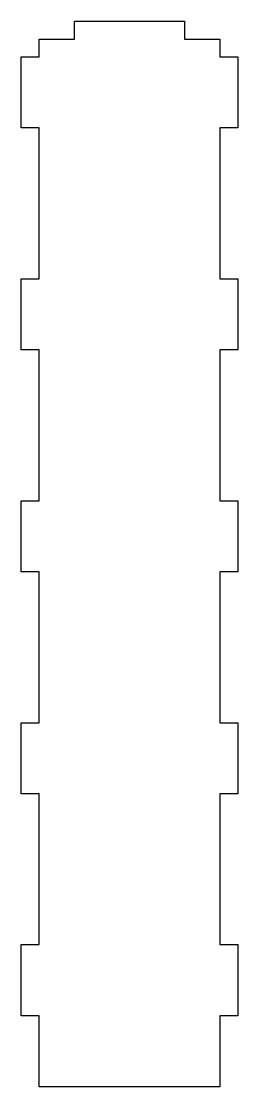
# Model space of a CAD drawing. Header units: millimetres. Extents: x -30 to 30, y -170 to 130.
import ezdxf

# ---------------------------------------------------------------- set-up
doc = ezdxf.new("R2010")
doc.units = ezdxf.units.MM
doc.layers.get('0').update_dxf_attribs({"linetype": 'CONTINUOUS'})

msp = doc.modelspace()

# ---------------------------------------------------------------- linework, layer by layer
msp.add_lwpolyline([(-15.47, 125), (-15.47, 130), (15.47, 130), (15.47, 125), (25.47, 125), (25.47, 120), (30.47, 120), (30.47, 100), (25.47, 100), (25.47, 57.5), (30.47, 57.5), (30.47, 37.5), (25.47, 37.5), (25.47, -5), (30.47, -5), (30.47, -25), (25.47, -25), (25.47, -67.5), (30.47, -67.5), (30.47, -87.5), (25.47, -87.5), (25.47, -130), (30.47, -130), (30.47, -150), (25.47, -150), (25.47, -170), (-25.47, -170), (-25.47, -150), (-30.47, -150), (-30.47, -130), (-25.47, -130), (-25.47, -87.5), (-30.47, -87.5), (-30.47, -67.5), (-25.47, -67.5), (-25.47, -25), (-30.47, -25), (-30.47, -5), (-25.47, -5), (-25.47, 37.5), (-30.47, 37.5), (-30.47, 57.5), (-25.47, 57.5), (-25.47, 100), (-30.47, 100), (-30.47, 120), (-25.47, 120), (-25.47, 125)], close=True)

doc.saveas('drawing.dxf')
